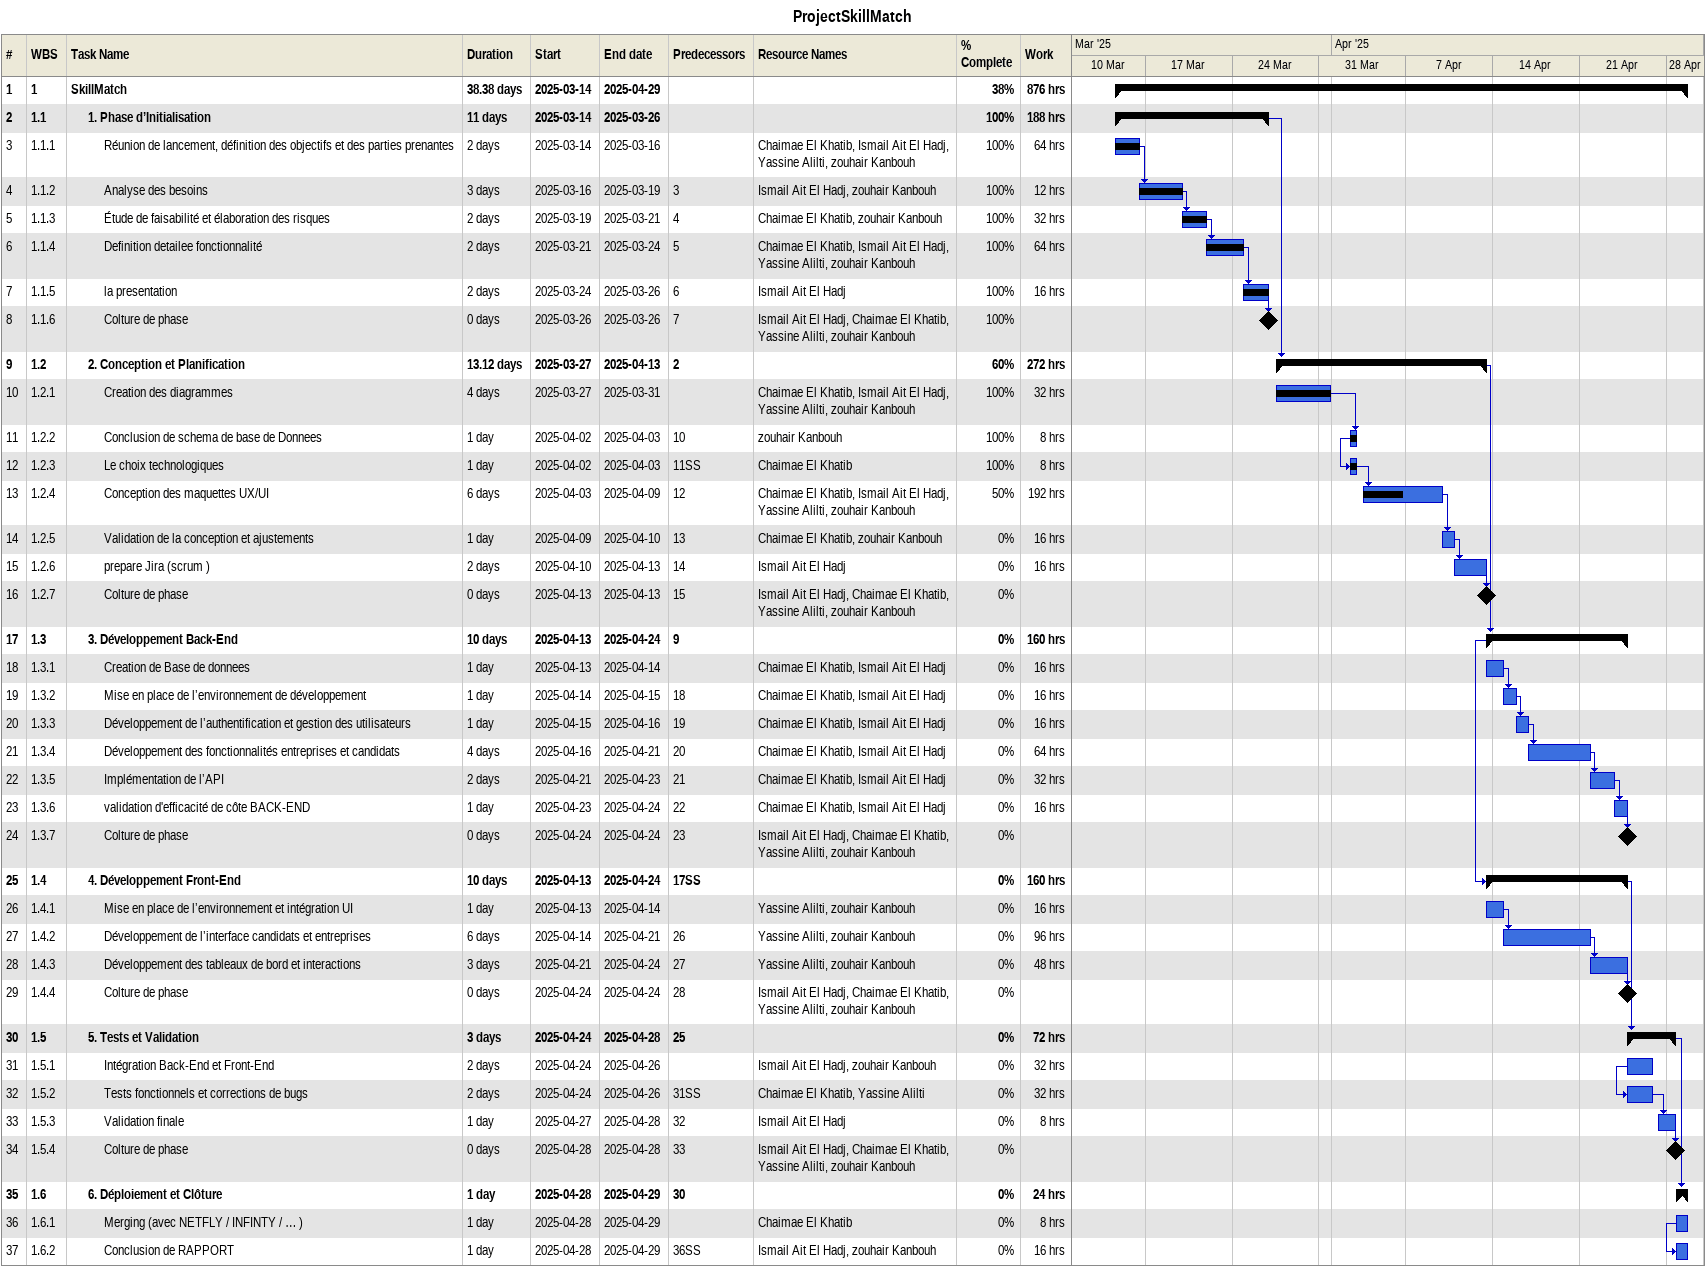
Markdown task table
ProjectSkillMatch

| ID | WBS | Task | Duration | Start | Finish | Predecessors | Resources | % complete | Work (h) |
|---|---|---|---|---|---|---|---|---|---|
| 1 | 1 | **SkillMatch** | 38.38d | 2025-03-14 | 2025-04-29 |  |  | 38 | 876 |
| 2 | 1.1 | **1. Phase d’Initialisation** | 11d | 2025-03-14 | 2025-03-26 |  |  | 100 | 188 |
| 3 | 1.1.1 | Réunion de lancement, définition des objectifs et des parties prenantes | 2d | 2025-03-14 | 2025-03-16 |  | Chaimae El Khatib, Ismail Ait El Hadj, Yassine Alilti, zouhair Kanbouh | 100 | 64 |
| 4 | 1.1.2 | Analyse des besoins | 3d | 2025-03-16 | 2025-03-19 | 3 | Ismail Ait El Hadj, zouhair Kanbouh | 100 | 12 |
| 5 | 1.1.3 | Étude de faisabilité et élaboration des risques | 2d | 2025-03-19 | 2025-03-21 | 4 | Chaimae El Khatib, zouhair Kanbouh | 100 | 32 |
| 6 | 1.1.4 | Definition detailee fonctionnalité | 2d | 2025-03-21 | 2025-03-24 | 5 | Chaimae El Khatib, Ismail Ait El Hadj, Yassine Alilti, zouhair Kanbouh | 100 | 64 |
| 7 | 1.1.5 | la presentation | 2d | 2025-03-24 | 2025-03-26 | 6 | Ismail Ait El Hadj | 100 | 16 |
| 8 | 1.1.6 | Colture de phase | 0d | 2025-03-26 | 2025-03-26 | 7 | Ismail Ait El Hadj, Chaimae El Khatib, Yassine Alilti, zouhair Kanbouh | 100 |  |
| 9 | 1.2 | **2. Conception et Planification** | 13.12d | 2025-03-27 | 2025-04-13 | 2 |  | 60 | 272 |
| 10 | 1.2.1 | Creation des diagrammes | 4d | 2025-03-27 | 2025-03-31 |  | Chaimae El Khatib, Ismail Ait El Hadj, Yassine Alilti, zouhair Kanbouh | 100 | 32 |
| 11 | 1.2.2 | Conclusion de schema de base de Donnees | 1d | 2025-04-02 | 2025-04-03 | 10 | zouhair Kanbouh | 100 | 8 |
| 12 | 1.2.3 | Le choix technologiques | 1d | 2025-04-02 | 2025-04-03 | 11SS | Chaimae El Khatib | 100 | 8 |
| 13 | 1.2.4 | Conception des maquettes UX/UI | 6d | 2025-04-03 | 2025-04-09 | 12 | Chaimae El Khatib, Ismail Ait El Hadj, Yassine Alilti, zouhair Kanbouh | 50 | 192 |
| 14 | 1.2.5 | Validation de la conception et ajustements | 1d | 2025-04-09 | 2025-04-10 | 13 | Chaimae El Khatib, zouhair Kanbouh | 0 | 16 |
| 15 | 1.2.6 | prepare Jira (scrum ) | 2d | 2025-04-10 | 2025-04-13 | 14 | Ismail Ait El Hadj | 0 | 16 |
| 16 | 1.2.7 | Colture de phase | 0d | 2025-04-13 | 2025-04-13 | 15 | Ismail Ait El Hadj, Chaimae El Khatib, Yassine Alilti, zouhair Kanbouh | 0 |  |
| 17 | 1.3 | **3. Développement Back-End** | 10d | 2025-04-13 | 2025-04-24 | 9 |  | 0 | 160 |
| 18 | 1.3.1 | Creation de Base de donnees | 1d | 2025-04-13 | 2025-04-14 |  | Chaimae El Khatib, Ismail Ait El Hadj | 0 | 16 |
| 19 | 1.3.2 | Mise en place de l’environnement de développement | 1d | 2025-04-14 | 2025-04-15 | 18 | Chaimae El Khatib, Ismail Ait El Hadj | 0 | 16 |
| 20 | 1.3.3 | Développement de l’authentification et gestion des utilisateurs | 1d | 2025-04-15 | 2025-04-16 | 19 | Chaimae El Khatib, Ismail Ait El Hadj | 0 | 16 |
| 21 | 1.3.4 | Développement des fonctionnalités entreprises et candidats | 4d | 2025-04-16 | 2025-04-21 | 20 | Chaimae El Khatib, Ismail Ait El Hadj | 0 | 64 |
| 22 | 1.3.5 | Implémentation de l’API | 2d | 2025-04-21 | 2025-04-23 | 21 | Chaimae El Khatib, Ismail Ait El Hadj | 0 | 32 |
| 23 | 1.3.6 | validation d'efficacité de côte BACK-END | 1d | 2025-04-23 | 2025-04-24 | 22 | Chaimae El Khatib, Ismail Ait El Hadj | 0 | 16 |
| 24 | 1.3.7 | Colture de phase | 0d | 2025-04-24 | 2025-04-24 | 23 | Ismail Ait El Hadj, Chaimae El Khatib, Yassine Alilti, zouhair Kanbouh | 0 |  |
| 25 | 1.4 | **4. Développement Front-End** | 10d | 2025-04-13 | 2025-04-24 | 17SS |  | 0 | 160 |
| 26 | 1.4.1 | Mise en place de l’environnement et intégration UI | 1d | 2025-04-13 | 2025-04-14 |  | Yassine Alilti, zouhair Kanbouh | 0 | 16 |
| 27 | 1.4.2 | Développement de l’interface candidats et entreprises | 6d | 2025-04-14 | 2025-04-21 | 26 | Yassine Alilti, zouhair Kanbouh | 0 | 96 |
| 28 | 1.4.3 | Développement des tableaux de bord et interactions | 3d | 2025-04-21 | 2025-04-24 | 27 | Yassine Alilti, zouhair Kanbouh | 0 | 48 |
| 29 | 1.4.4 | Colture de phase | 0d | 2025-04-24 | 2025-04-24 | 28 | Ismail Ait El Hadj, Chaimae El Khatib, Yassine Alilti, zouhair Kanbouh | 0 |  |
| 30 | 1.5 | **5. Tests et Validation** | 3d | 2025-04-24 | 2025-04-28 | 25 |  | 0 | 72 |
| 31 | 1.5.1 | Intégration Back-End et Front-End | 2d | 2025-04-24 | 2025-04-26 |  | Ismail Ait El Hadj, zouhair Kanbouh | 0 | 32 |
| 32 | 1.5.2 | Tests fonctionnels et corrections de bugs | 2d | 2025-04-24 | 2025-04-26 | 31SS | Chaimae El Khatib, Yassine Alilti | 0 | 32 |
| 33 | 1.5.3 | Validation finale | 1d | 2025-04-27 | 2025-04-28 | 32 | Ismail Ait El Hadj | 0 | 8 |
| 34 | 1.5.4 | Colture de phase | 0d | 2025-04-28 | 2025-04-28 | 33 | Ismail Ait El Hadj, Chaimae El Khatib, Yassine Alilti, zouhair Kanbouh | 0 |  |
| 35 | 1.6 | **6. Déploiement et Clôture** | 1d | 2025-04-28 | 2025-04-29 | 30 |  | 0 | 24 |
| 36 | 1.6.1 | Merging (avec NETFLY / INFINTY / … ) | 1d | 2025-04-28 | 2025-04-29 |  | Chaimae El Khatib | 0 | 8 |
| 37 | 1.6.2 | Conclusion de RAPPORT | 1d | 2025-04-28 | 2025-04-29 | 36SS | Ismail Ait El Hadj, zouhair Kanbouh | 0 | 16 |
